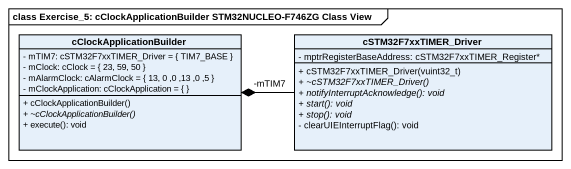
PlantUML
@startuml
mainframe class Exercise_5: cClockApplicationBuilder STM32NUCLEO-F746ZG Class View
hide circle
hide empty members
skinparam classAttributeIconSize 0
class cClockApplicationBuilder {
  - mTIM7: cSTM32F7xxTIMER_Driver = { TIM7_BASE }
  - mClock: cClock = { 23, 59, 50 }
  - mAlarmClock: cAlarmClock = { 13, 0 ,0 ,13 ,0 ,5 }
  - mClockApplication: cClockApplication = { }
  + cClockApplicationBuilder()
  {abstract} + ~cClockApplicationBuilder()
  + execute(): void
}
class cSTM32F7xxTIMER_Driver {
  - mptrRegisterBaseAddress: cSTM32F7xxTIMER_Register*
  + cSTM32F7xxTIMER_Driver(vuint32_t)
  {abstract} + ~cSTM32F7xxTIMER_Driver()
  {abstract} + notifyInterruptAcknowledge(): void
  {abstract} + start(): void
  {abstract} + stop(): void
  - clearUIEInterruptFlag(): void
}
cClockApplicationBuilder *-right- "-mTIM7" cSTM32F7xxTIMER_Driver
@enduml
